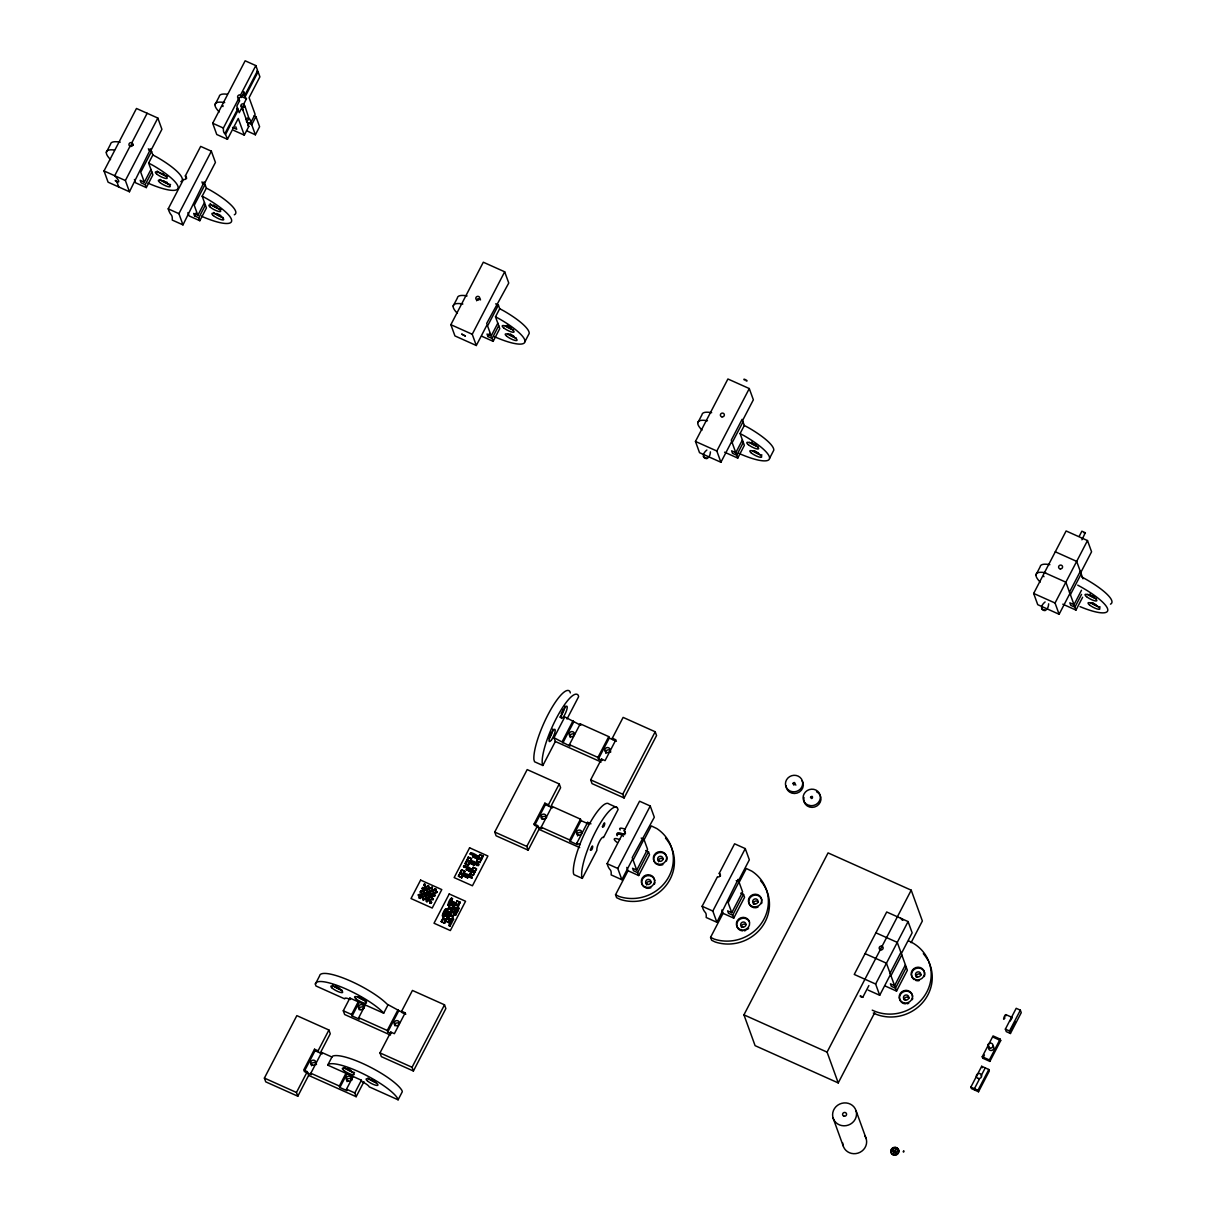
<?xml version="1.0" encoding="UTF-8"?>
<svg xmlns="http://www.w3.org/2000/svg" width="1216" height="1216" viewBox="0 0 1216 1216"><rect width="100%" height="100%" fill="white"/><g stroke="black" fill="none" stroke-linecap="round" stroke-linejoin="round"><path stroke-width="1.5" d="M463.57 866.841L463.934 865.838A4.013 0.927 27.5 0 1 466.701 866.218A4.013 0.927 27.5 0 1 470.683 868.665L470.273 869.47A4.013 0.927 27.5 0 0 466.29 867.023A4.013 0.927 27.5 0 0 463.509 866.658C465.926 868.802 468.616 865.822 466.442 869.698L471.458 871.766L472.492 869.531M466.868 867.327L463.995 866.035M473.1 855.334L470.182 854.118L470.546 853.115A4.013 0.927 27.5 0 1 473.313 853.48A4.013 0.927 27.5 0 1 477.295 855.942L476.961 856.839L473.054 855.365L473.617 854.529M473.48 854.605L470.592 853.313M506.966 325.326L511.237 327.91M710.433 451.881C709.642 463.752 697.589 457.444 706.876 450.011M706.952 458.569L703.395 456.699M756.322 444.387L754.847 444.402M860.274 996.573L862.737 997.363L868.878 985.568M1048.663 603.82C1047.858 615.767 1035.774 609.444 1045.106 601.95M1045.167 610.554L1041.61 608.699M1079.246 536.256L1081.875 531.194L1085.31 532.745L1081.921 539.798M1094.522 596.387L1093.062 596.402M457.52 905.981C452.352 904.795 458.219 902.287 457.915 905.586M472.796 872.115C470.82 870.595 474.605 873.574 474.316 871.766M450.148 916.134L452.337 916.256M444.6 912L446.014 909.051A4.013 0.958 -65.9 0 0 443.855 911.286A4.013 0.958 -65.9 0 0 442.411 915.861L443.308 916.454L445.497 911.59L446.333 911.97L445.299 914.189L443.901 913.581L444.494 912.836L443.703 913.93L444.433 912.03M444.205 912.745L443.946 914.037M445.497 910.586L445.178 911.742L445.725 910.541M449.418 903.108L450.102 902.014M449.92 901.983L449.555 903.214M450.558 900.828L451.303 899.703L450.756 900.904M245.936 119.609C247.654 115.733 251.59 119.609 250.602 122.983A2.006 1.9 -19.9 0 0 247.927 123.926A2.006 1.9 -19.9 0 0 248.809 126.449L244.294 135.128L233.609 130.34M452.018 902.895L455.21 904.294M451.896 909.598L451.09 909.142L451.926 908.945M473.678 863.39L474.833 863.983C474.833 861.506 475.395 866.567 478.39 865.503L478.785 864.576A4.013 0.927 27.5 0 0 475.395 862.129A4.013 0.927 27.5 0 0 471.838 861.141L471.352 862.038L474.772 863.694M474.954 856.277L478.238 857.797M478.526 857.873L480.366 857.842L481.642 859.332L483.041 856.003L479.834 854.559L478.891 857.022L474.134 854.894M903.762 1151.947L903.792 1150.777L903.138 1151.765M445.01 913.079L446.044 913.642M447.002 911.042L450.118 904.43L453.462 906.239L450.209 912.486L447.002 911.042L448.674 907.759M450.634 901.968C450.042 903.716 451.318 899.825 452.018 902.5M449.175 925.756C451.318 921.287 448.978 922.883 451.47 923.324L450.011 926.121L449.175 925.756A4.013 0.958 -65.9 0 1 450.467 921.15A4.013 0.958 -65.9 0 1 452.671 918.688L453.583 919.235L451.47 923.324M451.075 921.044L454.678 913.459L451.334 911.635L450.391 914.098M458.554 876.432L461.654 869.805L458.417 876.052L461.761 877.861L462.703 875.414L461.761 877.861M455.848 912.532L457.474 909.158L453.842 907.44L455.149 905.145L450.178 903.23L451.121 900.782L456.274 903.214L455.194 905.297M457.034 909.614L458.721 905.586M470.531 860.974L468.373 865.138L465.166 863.71L466.838 860.411M466.883 868.817L468.236 869.44M462.84 875.778L467.582 877.922L468.677 875.839L472.203 877.42L471.778 878.226L464.74 874.76L465.242 873.863A4.013 0.927 27.5 0 1 468.783 874.851A4.013 0.927 27.5 0 1 472.173 877.298L472.203 877.42M469.452 863.056L474.194 865.199L474.787 863.983M474.848 872.374L476.429 868.726L473.222 867.297L472.279 869.744L469.102 868.33M418.258 894.915L418.562 895.873M419.961 895.037L418.684 895.827M423.7 884.898L424.49 883.85L425.402 885.005M422.682 894.49L422.195 893.41M423.654 893.426L425.129 892.757M424.004 889.945L424.095 891.541M424.506 895.584L424.81 896.526M426.284 887.543L425.98 886.586M425.387 898.122L426.299 899.278L427.059 898.016M426.299 901.026L426.482 900.266M428.108 888.638L429.567 889.352M428.047 892.605L427.135 891.45M427.971 900.767L426.907 901.618M428.99 891.176L429.476 892.24M428.929 895.143L428.625 894.201M428.99 900.098L429.993 899.065L430.479 900.6M429.871 893.714L430.175 894.657M429.81 897.682L429.324 896.602M430.829 888.09L432.288 887.422M429.826 902.242L430.13 903.199M430.692 900.205L429.613 899.262M431.574 893.821L431.391 894.596M433.413 890.735C432.273 887.285 430.844 892.985 433.276 890.781M433.428 895.31L433.595 896.101M434.294 893.274L433.99 892.316M610.66 752.218L610.493 750.895A2.675 2.523 -19.9 0 0 608.122 749.831L605.659 750.682L605.811 753.418M450.057 923.461L450.422 922.275M455.666 912.593L456.015 911.316M453.705 907.075L456.912 908.504L456.912 909.933M450.817 909.735L448.932 908.914L449.297 908.124M467.081 861.566L468.266 857.082L465.166 863.71M316.479 1064.547L316.266 1063.514A2.675 2.523 -19.9 0 0 313.895 1062.45L311.448 1063.301L311.494 1065.763M244.294 135.128L238.26 118.469L227.453 139.293L216.752 134.505L212.694 123.257L245.146 60.8L255.831 65.588L257.64 70.589L245.024 94.878L243.474 94.574L246.438 98.815L243.732 104.014A2.006 1.915 -13 0 0 241.346 104.485L240.874 105.397A2.006 1.915 -13 0 0 241.938 107.479L248.809 126.449M248.9 118.271L244.766 105.61L241.589 106.43L242.577 109.258M550.939 732.777L550.362 734.57M562.962 709.642L562.37 711.436M1005.769 1015.998C1005.906 1011.134 1001.391 1023.325 1005.009 1017.868M893.441 1148.466L893.289 1149.743L893.866 1148.603M896.39 1148.254L895.751 1149.378L896.268 1148.269M896.785 1153.543L895.721 1152.814M895.614 1153.376L896.329 1152.54L896.815 1153.619M898.107 1151.157L897.849 1150.336M444.798 913.292L445.39 912.334L444.858 913.125M449.555 902.5L448.096 905.266L448.932 905.631L450.178 903.23M449.586 902.105L451.045 901.558M456.304 911.787L457.748 911.225L459.131 908.246A4.013 0.958 -65.9 0 0 456.912 910.708A4.013 0.958 -65.9 0 0 455.574 915.192L457.748 911.225M1010.177 1021.014L1012.32 1017.518L1005.784 1014.585M460.818 873.544L461.335 872.784L463.068 873.726M419.201 897.621L420.447 897.043M421.724 892.149L421.724 891.358M421.01 894.155L421.83 893.486M425.326 885.218L425.342 884.412M424.612 887.209L426.041 886.753M422.043 896.131C422.864 900.129 423.67 893.517 421.891 897.119M424.43 890.842L423.229 891.586L422.955 890.127M425.509 889.367L425.494 890.173M427.287 886.282C429.81 884.29 426.162 886.327 428.154 887.27M422.788 898.852L423.001 900.007M425.311 893.38L424.262 894.018M424.718 895.204L424.673 896.374M425.281 893.745L425.205 892.757M427.105 889.914L426.284 890.568M428.883 886.814L428.807 885.826M426.178 895.918L424.992 896.648M425.463 897.91L425.691 899.065M426.162 896.283L426.086 895.295M430.859 887.878L431.893 887.224M427.059 898.442L425.813 899.019M428.853 895.356L428.762 894.353M432.455 888.41L432.045 887.133M431.741 890.401L432.987 889.838M433.337 890.948L433.109 889.793M434.568 888.926L434.431 889.899M431.695 898.943L433.276 898.654M433.519 895.098L434.355 896.466M436.012 890.006L435.799 888.85M433.291 899.475L432.683 898.138M435.115 895.645L434.066 896.283M436.924 892.164L435.662 892.742M436.894 892.544L436.681 891.389M443.734 913.946L444.433 912.851M455.635 915.314L454.799 914.934L456.198 911.422M106.324 152.334L110.534 144.233A40.189 9.272 27.5 0 1 120.232 142.181M151.103 150.13L150.647 148.884L129.458 191.763L108.087 182.187L104.014 170.939L136.466 108.482L157.837 118.058L161.91 129.306L151.103 150.13L148.322 148.884M130.021 146.239L114.699 175.727C125.385 187.127 111.082 179.147 116.508 180.728M147.151 113.27L131.83 142.774L132.666 145.084A2.006 1.915 -13 0 1 133.106 145.358M129.458 191.763L125.385 180.53L157.837 118.058M148.778 150.13L151.544 151.377L140.737 172.201L144.354 182.187L150.951 169.465M134.414 179.482L135.614 182.81L146.3 187.598L152.912 174.876L148.641 163.066L152.851 154.979L151.544 151.377M146.3 187.598L145.251 184.68L151.863 171.958M215.004 104.652L219.214 96.566A40.189 9.272 27.5 0 1 227.346 94.255M204.607 183.251L204.166 182.005L182.978 224.884L172.292 220.096C172.505 213.226 170.62 216.798 168.218 208.848L183.54 179.36A2.006 1.9 -19.9 0 0 186.23 178.418A2.006 1.9 -19.9 0 0 185.349 175.894L200.67 146.391L211.356 151.179L215.43 162.427L204.607 183.251L201.841 182.005M182.978 224.884L178.904 213.651L211.356 151.179M227.453 139.293C225.051 131.343 223.166 134.93 223.379 128.045L238.701 98.557A2.006 1.9 -19.9 0 1 237.819 96.018A2.006 1.9 -19.9 0 1 240.51 95.091L255.831 65.588M238.701 98.557L239.537 100.867L236.831 106.081L237.804 108.756L225.188 133.046M239.537 100.867L238.473 99.362A1.976 1.733 -37.4 0 1 239.826 97.371L241.346 97.402L244.051 92.203L243.291 91.838M225.644 134.292L238.26 110.002L236.603 108.999M245.465 96.125L258.096 71.835L256.774 71.09M241.938 107.479L239.233 112.693L238.26 110.002M202.297 183.251L205.063 184.498L194.241 205.322L197.858 215.308L204.47 202.586M187.933 212.602L189.134 215.931L199.819 220.719L206.431 207.997L202.16 196.186L206.37 188.1L205.063 184.498M199.819 220.719L198.77 217.801L194.606 215.946L196.278 212.739M198.77 217.801L205.382 205.078M250.602 122.983L255.117 114.304L249.082 97.66L259.905 76.836L258.096 71.835M255.938 116.599L259.601 126.692L255.39 134.794L251.727 124.686L255.938 116.599A7.372 1.702 27.5 0 1 254.22 115.763M453.173 306.082L457.383 297.981A40.189 9.272 27.5 0 1 467.081 295.914M450.862 324.687L483.314 262.215L504.686 271.806L508.759 283.039L486.674 323.441L487.13 324.687L476.307 345.511L454.936 335.92L450.862 324.687L472.234 334.263L476.307 345.511M472.234 334.263L504.686 271.806M495.626 303.878L498.393 305.11L487.586 325.934L491.203 335.92L497.8 323.198M481.642 336.178L493.149 341.346L499.761 328.609L495.49 316.814L499.7 308.712L498.393 305.11M493.149 341.346L492.1 338.428L487.95 336.558L489.607 333.351M492.1 338.428L498.712 325.706M524.978 341.574L529.188 333.473A40.189 9.272 27.5 0 0 503.713 310.855L499.7 308.712M318.622 1052.281L318.09 1050.822L314.534 1049.226L303.711 1070.05L307.283 1071.646L308.636 1075.4L297.814 1096.209L265.742 1081.845L264.389 1078.09L296.841 1015.634L328.913 1030.013L330.266 1033.752L320.279 1052.98M348.764 998.838A7.372 1.702 27.5 0 0 344.736 998.883L315.917 985.963L315.37 984.063L319.565 975.962A40.189 9.272 27.5 0 1 347.32 979.655A40.189 9.272 27.5 0 1 387.144 1004.173L405.718 1014.311L405.186 1012.852L401.63 1011.256L412.437 990.447L444.509 1004.811L445.862 1008.566L413.41 1071.022L381.353 1056.643L379.985 1052.904L390.807 1032.08L394.364 1033.676L405.186 1012.852M314.534 1049.226L315.066 1050.685L304.243 1071.509L311.372 1074.701L310.84 1073.242L321.662 1052.418L331.938 1057.023L332.591 1056.187A40.189 9.272 27.5 0 1 368.144 1066.067A40.189 9.272 27.5 0 1 401.949 1090.478L402.314 1091.71L398.103 1099.811L369.284 1086.891A7.372 1.702 27.5 0 0 361.927 1081.678L361.395 1080.218L327.727 1065.125L331.938 1057.023M297.814 1096.209L296.461 1092.47L307.283 1071.646M318.09 1050.822L328.913 1030.013M390.473 1035.074L344.645 1014.524L343.292 1010.785L349.904 998.062L383.678 1013.202L387.889 1005.1M365.347 1004.978L358.735 1017.701L359.267 1019.16L352.138 1015.968L351.606 1014.509L358.218 1001.786M352.138 1015.968L359.632 1001.558M353.081 1076.494L346.484 1089.217L347.001 1090.676L339.872 1087.484L339.355 1086.025L345.967 1073.302M339.872 1087.484L347.366 1073.059M463.478 873.316L462.399 875.398L463.478 873.316L465.166 873.954M461.654 869.805L464.862 871.249L463.919 873.696L467.37 875.718M468.373 865.138L469.315 862.691M470.394 860.609L471.474 858.526L468.266 857.082M697.771 422.834L701.982 414.732A40.189 9.272 27.5 0 1 711.664 412.68M464.862 871.249L463.114 875.718L464.147 873.483M466.442 869.698L467.446 867.388M471.778 861.232C468.403 861.49 470.41 864.804 471.474 858.526M480.806 859.378L479.925 862.63L476.718 861.186L477.797 859.104L473.054 856.976L473.89 854.59M442.472 916.074L443.931 913.277M450.209 901.178L451.668 898.381L452.504 898.746L451.258 901.147L456 903.275L456.958 900.828L460.165 902.257L458.037 905.312M473.054 856.976L473.632 855.775M468.981 868.087L467.902 870.17L468.981 868.087L468.221 867.616L467.187 869.85L466.306 869.318M475.547 855.213C472.446 859.469 477.022 855.699 474.833 854.894L473.754 856.976M444.554 914.052L449.586 916.104L450.665 914.022L445.634 911.97L446.834 909.431A4.013 0.958 -65.9 0 0 444.691 911.666A4.013 0.958 -65.9 0 0 443.247 916.241L443.308 916.454M441.256 921.485L444.494 915.238L447.701 916.682L444.6 923.309L441.256 921.485L444.6 923.309M441.393 921.865L444.494 915.238M450.118 904.43L449.388 908.048M445.968 914.371L447.047 912.289C455.134 914.295 442.928 917.73 447.047 912.289M451.577 903.549L452.671 901.466L451.638 903.701L454.48 904.978L455.514 902.743L454.434 904.826M443.764 918.87L445.831 919.053M466.67 877.314L467.704 875.079L465.91 876.842M474.194 865.199L472.568 864.272L473.602 862.038L474.362 862.509M473.282 864.591L474.316 862.357M363.964 1081.647L356.151 1096.695L354.798 1092.941L361.395 1080.218M390.807 1032.08L391.339 1033.539L387.767 1031.943L387.25 1030.484L398.058 1009.66M467.582 877.922L468.114 876.265M470.698 871.294C473.282 865.99 470.486 874.851 467.856 870.018M474.058 864.819L474.726 863.542M478.39 856.49C475.198 861.019 480.259 856.505 477.371 856.034M450.422 923.354L445.238 920.831L446.758 919.144M456.046 912.532L450.862 910.009L451.881 907.79L457.125 910.45L458.295 907.866A4.013 0.958 -65.9 0 0 456.091 910.343A4.013 0.958 -65.9 0 0 454.754 914.812L454.799 914.934M468.175 876.417L468.586 875.611L469.68 876.797M387.767 1031.943L398.59 1011.119M444.463 922.929L445.238 920.831M446.622 918.764L447.701 916.682M450.209 912.486L450.862 910.009M453.325 905.859L452.382 908.322L457.125 910.45M474.194 872.1L473.313 875.353L470.106 873.909L471.458 871.766M476.718 861.186L477.797 859.104M470.106 873.909L471.063 871.462M471.413 871.614L473.222 867.297M479.834 854.559L478.07 859.043L478.754 856.642M448.81 915.648L449.89 913.566M468.905 876.934L469.832 876.402L468.586 876.158M475.517 864.211L475.198 862.874M731.728 441.438L720.906 462.262L699.519 452.671L695.461 441.438L727.913 378.982L749.284 388.558L753.358 399.806L742.535 420.614M451.44 921.044C453.386 918.946 444.448 918.095 449.586 916.104M448.218 918.262L449.175 915.8M449.525 915.967L451.334 911.635M453.842 907.44L454.784 904.993M455.149 905.145L456.274 903.214M548.963 806.238L548.446 804.779L544.874 803.183L534.067 824.007L537.624 825.603L538.977 829.342L528.17 850.166L496.098 835.787L494.73 832.048L527.182 769.591L559.254 783.955L560.622 787.71L550.635 806.922M474.635 871.234L474.985 872.054M449.829 920.208L448.795 922.427L449.829 920.208L447.032 919.068M454.374 911.468C457.094 906.3 453.826 914.873 451.577 910.328M473.313 875.353L476.429 868.726M479.925 862.63L483.041 856.003M450.543 920.527L449.51 922.746L452.762 918.87M455.088 911.787C458.25 907.258 453.507 912.258 456 912.122M451.425 919.691L454.541 913.079M456.912 908.504L460.165 902.257M553.979 737.732L564.802 716.923L580.777 725.298L580.245 723.839L569.422 744.663L569.954 746.122L553.979 737.732L555.347 741.486L601.16 762.022M570.319 692.938L569.909 691.554A40.189 9.5 -65.9 0 0 548.416 713.883A40.189 9.5 -65.9 0 0 533.915 759.635L534.554 761.763L542.868 765.487L555.347 741.486M566.99 719.066L578.634 696.662L578.223 695.278A40.189 9.5 -65.9 0 0 556.73 717.607A40.189 9.5 -65.9 0 0 542.23 763.359L542.868 765.487M562.294 741.471L573.116 720.647M562.826 742.915L573.648 722.106M720.906 462.262L716.832 451.014L749.284 388.558M732.169 442.685L742.991 421.876M544.874 803.183L545.406 804.642L534.584 825.466L534.067 824.007M740.088 433.565L744.298 425.463L742.094 419.368L731.272 440.192L737.747 458.098L744.359 445.375L740.088 433.565L744.101 435.708A40.189 9.272 27.5 0 1 769.485 458.736A40.189 9.272 27.5 0 1 738.75 453.325M413.41 1071.022L412.057 1067.268L444.509 1004.811M528.17 850.166L526.802 846.427L537.624 825.603M548.446 804.779L559.254 783.955M541.181 827.199L552.003 806.375L580.503 819.158L581.035 820.618L588.164 823.81L587.632 822.35L576.825 843.174L577.342 844.618L570.228 841.426L569.696 839.967L541.181 827.199L541.713 828.658L535.77 825.998M742.444 439.873L735.786 452.686L731.637 450.817L732.534 453.31L736.698 455.179L743.356 442.366M612.834 739.662L612.317 738.218L623.124 717.394L655.196 731.774L656.564 735.513L624.112 797.97L592.04 783.606L590.672 779.851L601.494 759.027L602.026 760.486L598.454 758.89L597.938 757.431L608.745 736.622L580.245 723.839M598.454 758.89L609.277 738.066L608.745 736.622M569.696 839.967L580.503 819.158M570.228 841.426L581.035 820.618M769.576 458.326L773.771 450.224A40.189 9.272 27.5 0 0 748.311 427.606L744.298 425.463M624.112 797.97L622.744 794.23L655.196 731.774M582.327 878.378L596.904 850.318A7.372 1.748 -65.9 0 1 599.382 841.67A7.372 1.748 -65.9 0 1 603.516 837.596L618.093 809.537L617.302 807.713L608.988 803.989A40.189 9.5 -65.9 0 0 586.872 828.719A40.189 9.5 -65.9 0 0 573.496 873.468L574.013 874.654L582.327 878.378L581.81 877.192A40.189 9.5 -65.9 0 1 595.186 832.443A40.189 9.5 -65.9 0 1 617.302 807.713M607.103 863.664L622.425 834.176A2.006 1.9 -19.9 0 0 625.1 833.234A2.006 1.9 -19.9 0 0 624.218 830.695L639.555 801.207L650.241 805.995L654.314 817.243L632.229 857.63L632.67 858.876L621.862 879.7L611.162 874.912C611.587 868.026 609.414 871.705 607.103 863.664L617.789 868.452L621.862 879.7M617.789 868.452L650.241 805.995M643.948 839.314L633.126 860.122L636.743 870.124L647.566 849.3L643.948 839.314L641.166 838.067M665.486 838.098A40.189 37.924 -19.9 0 1 666.809 884.503A40.189 37.924 -19.9 0 1 620.206 899.399L616.588 897.666L615.539 894.748L628.018 870.747L626.802 867.403M643.826 840.317L651.305 825.907L656.868 828.598A40.189 37.924 -19.9 0 1 668.526 877.268A40.189 37.924 -19.9 0 1 619.142 896.481L615.539 894.748M648.462 851.793L649.526 854.711L638.704 875.535L637.64 872.617L648.462 851.793L645.696 850.562M702.134 906.27L717.455 876.766A2.006 1.9 -19.9 0 0 720.146 875.839A2.006 1.9 -19.9 0 0 719.264 873.301L734.586 843.798L745.271 848.601L749.345 859.834L738.522 880.658L738.082 879.411L716.893 922.29L706.207 917.502C706.633 910.617 704.444 914.295 702.134 906.27L712.819 911.058L716.893 922.29M712.819 911.058L745.271 848.601M738.978 881.904L728.156 902.728L731.774 912.714L742.596 891.89L738.978 881.904L736.212 880.658M760.532 880.688A40.189 37.924 -19.9 0 1 761.839 927.109A40.189 37.924 -19.9 0 1 715.236 942.005L711.634 940.257L710.57 937.338L723.049 913.338L721.848 910.009M738.857 882.922L746.335 868.513L751.898 871.188A40.189 37.924 -19.9 0 1 763.572 919.874A40.189 37.924 -19.9 0 1 714.187 939.086L710.57 937.338M743.508 894.398L744.557 897.317L733.734 918.126L732.686 915.222L743.508 894.398L740.726 893.152M874.654 1012.806L838.234 1082.924L755.09 1045.654L743.934 1014.843L828.066 852.902L911.21 890.173L922.366 920.983L911.088 942.689M1035.986 574.818L1040.182 566.732A40.189 9.272 27.5 0 1 1049.879 564.665M1069.928 593.438L1059.121 614.262L1037.734 604.671L1033.661 593.438L1066.113 530.966L1087.499 540.558L1091.573 551.79L1080.75 572.614M1059.121 614.262L1055.047 603.014L1087.499 540.558M838.234 1082.924L827.078 1052.114L911.21 890.173M1069.487 592.192L1080.294 571.368M1070.384 594.685L1081.206 573.861M875.626 984.033L908.078 921.576L886.707 911.985L854.255 974.442L875.626 984.033L879.7 995.266L890.522 974.457M1081.495 590.262L1074.002 604.671L1069.837 602.817L1070.749 605.31L1074.898 607.179L1081.556 594.366M1062.799 604.185L1075.962 610.082L1082.62 597.284M890.066 973.195L900.874 952.386M901.33 953.633L912.152 932.809L908.078 921.576M890.963 975.703L901.786 954.879M905.403 964.866L894.581 985.69L890.431 983.835L891.328 986.328L895.493 988.182L906.3 967.374M885.035 985.948L896.542 991.101L907.364 970.277L897.256 942.385L875.885 932.809M893.593 1153.406L895.994 1148.786M982.239 1056.75L993.062 1035.926L1000.175 1039.118L1000.707 1040.577L989.885 1061.401L982.771 1058.209L982.239 1056.75L989.368 1059.942L989.885 1061.401M982.771 1058.209L984.428 1055.002M970.854 1087.119L981.677 1066.295L988.806 1069.487L989.322 1070.946L978.515 1091.77L971.386 1088.563L970.854 1087.119L977.983 1090.311L978.515 1091.77M979.412 1079.094L974.411 1088.715L974.943 1090.174M981.069 1075.902L985.234 1067.891M989.368 1059.942L1000.175 1039.118M1005.374 1029.131L1016.196 1008.307L1020.346 1010.177L1021.258 1012.67L1010.435 1033.494L1006.27 1031.624L1005.374 1029.131L1009.523 1030.986L1010.435 1033.494M977.983 1090.311L988.806 1069.487M1009.523 1030.986L1020.346 1010.177M1009.979 1032.247L1015.39 1021.835M562.081 712.059L561.138 713.458M550.058 735.194L549.115 736.592M457.11 909.948L457.414 909.112M892.407 1150.822L891.647 1151.826L892.742 1151.066M898.001 1150.534L896.876 1151.218L898.107 1150.746M793.592 784.806L794.869 784.092L795.887 785.065M478.557 858.101L480.305 859.636M466.99 868.558L468.16 868.938M418.395 894.885L419.763 894.642M422.894 890.477L424.065 890.112M419.778 895.797L419.52 894.353M426.147 887.589L425.174 888.014M422.545 894.52L421.359 894.885M420.66 898.335L420.189 896.815M424.642 895.538L426.01 895.295M429.628 889.519L429.37 888.075M427.91 892.65L426.938 893.091M429.126 891.13L430.631 891.054M430.51 892.058L430.662 891.085M428.792 895.189L427.606 895.554M430.008 893.669L430.981 893.228M435.237 888.805C432.455 890.082 437.806 891.191 435.404 888.653M434.158 893.304L432.79 893.562M435.45 891.45L435.936 892.985M432.273 897.119L431.802 895.599M433.58 895.265L434.872 894.854L434.522 896.253M430.54 900.25L429.582 900.691M433.154 899.658L433.306 898.685M467.066 876.508L468.175 876.706M471.352 862.038L471.428 861.946A4.013 0.927 27.5 0 1 474.985 862.934A4.013 0.927 27.5 0 1 478.359 865.382L478.39 865.503M464.74 874.76L464.816 874.669A4.013 0.927 27.5 0 1 468.373 875.657A4.013 0.927 27.5 0 1 471.747 878.104L471.778 878.226M327.727 1065.125L328.381 1064.289A40.189 9.272 27.5 0 1 363.934 1074.169A40.189 9.272 27.5 0 1 397.738 1098.58L398.103 1099.811M471.671 854.149L472.826 854.316A4.013 0.927 27.5 0 1 476.885 856.748L476.961 856.839M472.826 854.772L471.793 853.921M465.196 866.613L466.245 867.464M467.446 867.996L468.722 868.33M472.963 862.098L473.997 862.919M475.319 863.254L478.815 864.698M466.306 875.049L466.898 875.322M467.066 861.521L468.966 862.387M425.129 885.233L424.095 885.415M421.526 892.164L420.067 891.875L421.374 891.039M418.532 894.702L419.368 894.444M425.706 889.367L426.922 889.291L426.71 890.431M428.701 886.829L427.211 886.327M429.263 890.963C431.574 889.595 430.312 893.958 429.005 891.602M420.493 898.472L420.569 896.998M425.965 896.298L425.144 896.557M422.97 898.837L424.278 898.761L423.563 900.038M425.661 897.894L427.029 898.001M435.814 890.021L434.462 889.93M435.632 891.313L435.541 892.787M426.542 900.433L427.758 900.357M429.795 897.256C428.078 894.702 427.576 899.642 429.537 897.894M433.717 895.082L434.933 895.022M430.859 896.861L432.212 896.952M432.03 898.259L432.121 899.855M433.094 899.49L431.634 899.202M891.906 1150.838L891.556 1151.689M893.532 1152.874L893.851 1153.984M893.365 1152.92L893.015 1153.771M751.731 441.986L752.035 442.822M466.442 868.087L470.349 869.562M1085.432 533.064L1083.882 532.76M1089.946 593.986L1090.235 594.806M902.88 919.934L900.554 918.11M451.881 902.47L450.619 902.363M420.721 890.994L420.371 892.407M429.461 889.671L428.123 889.063L429.218 888.166M424.962 895.219L425.828 895.174M433.154 892.149L432.85 893.73M420.432 898.305L419.246 898.077M435.693 891.48L436.559 891.434M425.843 897.758L427.12 898.183M428.731 896.724L428.138 897.773M426.725 900.296L427.576 900.25M431.118 903.108C428.944 903.807 432.926 903.002 431.087 901.679M424.551 884.017L424.156 885.582M423.822 891.465L422.849 891.13M427.196 891.617L426.998 893.258L427.971 892.012M435.89 891.389L436.878 891.708M428.062 894.155L427.226 895.022L428.108 895.797M431.634 895.751L430.829 896.83M420.219 898.411L419.155 897.879M430.707 901.755L429.993 903.032M475.213 863.406L476.383 864.029M465.09 866.841L466.336 867.266M468.616 868.482L467.567 867.753M467.841 860.077L469.68 861.004M472.781 870.291L474.407 870.975M460.499 874.198L462.354 875.125M449.692 907.425L451.455 908.246M443.338 919.63L445.102 920.451M472.568 854.346L471.762 854.118L472.598 854.301M336.087 985.614L336.072 986.45M466.929 876.082L468.038 877.055M422.682 887.315L423.518 888.683L422.104 888.759M431.422 888.683L432.47 887.604M426.466 888.942L425.494 889.747L426.117 890.72M422.499 888.957L423.305 887.528M426.345 890.735L425.524 890.203M432.592 891.404L431.68 890.659M420.888 890.796L421.83 891.738M424.445 892.392L425.387 893.334M422.043 893.502L420.949 893.988L421.861 895.143M431.862 895.766L430.753 896.238L431.239 897.317M423.624 900.205L422.925 898.67L424.338 898.928M429.871 900.874L428.929 899.931M450.954 914.63L452.61 915.405M236.618 108.376L237.804 108.756M167.398 182.491L165.194 181.686M220.917 215.612L216.813 213.469M902.652 919.934L901.451 919.554M467.066 875.277L466.336 874.912M458.554 901.816L460.302 902.637M339.872 988.304L336.513 986.799M375.121 1081.115L371.321 1079.261M244.766 106.871L242.197 108.102L242.972 110.337M249.295 119.366L246.711 120.582L247.486 122.831M474.666 856.702L478.101 858.162M132.666 145.084L131.146 145.054A1.976 1.733 -37.4 0 0 129.838 146.558M746.122 380.942C749.786 381.642 741.821 377.431 744.344 380.015M513.806 336.148L509.975 333.838M758.404 452.899L756.033 451.835M451.744 905.434L453.462 906.239M363.174 998.868L359.358 996.542M350.922 1070.369L347.259 1068.302M425.858 886.631L424.703 887.832M433.033 893.851L434.127 892.483M430.297 894.611L431.604 894.216L431.133 893.137M428.503 894.246L427.409 894.262L427.485 895.599M430.874 901.603L431.589 902.53M163.4 173.903L162.169 173.356M216.919 207.024L215.08 206.142M1096.072 604.732L1094.233 603.835M860.29 995.615L862.752 997.226M232.545 127.422L236.71 129.291L235.798 126.783M212.694 123.257L223.379 128.045M1055.306 551.79L1076.677 561.382L1082.985 578.801M1044.483 572.614L1065.87 582.19L1075.962 610.082M491.203 335.92L487.038 334.066L487.95 336.558M144.354 182.187L140.19 180.318L141.102 182.826L145.251 184.68M104.014 170.939L125.385 180.53M197.858 215.308L193.709 213.438L194.606 215.946M724.599 452.2L737.747 458.098M695.461 441.438L716.832 451.014M1033.661 593.438L1055.047 603.014M168.218 208.848L178.904 213.651M612.317 738.218L615.874 739.814L605.066 760.623L601.494 759.027M609.277 738.066L616.406 741.274M569.422 744.663L597.938 757.431M590.672 779.851L622.744 794.23M587.632 822.35L590.961 823.84M545.406 804.642L552.535 807.834L552.003 806.375M865.062 953.633L886.449 963.209L896.542 991.101M576.825 843.174L580.138 844.664M636.743 870.124L632.578 868.254L633.49 870.747L637.64 872.617M731.774 912.714L727.624 910.86L728.521 913.353L732.686 915.222M538.977 829.342L579.698 847.598M628.018 870.747L638.704 875.535M723.049 913.338L733.734 918.126M993.578 1037.385L1000.707 1040.577M868.178 990.113L879.7 995.266M494.73 832.048L526.802 846.427M479.97 854.939L481.734 855.714M481.749 855.745L483.178 856.383M475.593 855.35L474.833 854.894M472.918 856.596L478.07 859.043M476.581 860.806L479.788 862.25M468.403 857.462L469.832 858.101M471.61 858.891L469.984 858.116M475.289 863.117L470.09 860.594L469.726 862.995M473.617 863.862L474.65 864.318M469.665 862.843L472.568 864.272M465.029 863.33L468.236 864.774M473.358 867.662L476.566 869.106M470.759 868.756L472.553 869.683M469.969 873.529L473.176 874.973M461.791 870.185L464.998 871.629M461.578 874.775L467.461 877.542M458.417 876.052L461.624 877.496M743.934 1014.843L827.078 1052.114M458.508 901.831L456.958 900.828M457.611 904.43L458.371 904.765M450.042 902.865L450.923 903.382L452.002 901.299M458.371 908.048L459.207 908.428M450.254 904.795L451.683 905.449M456.258 912.122L457.094 912.502M446.044 909.188L446.88 909.568M451.47 912.015L453.234 912.79M453.249 912.806L454.678 913.459M446.865 910.678L450.072 912.106M444.63 915.618L446.409 916.393M446.409 916.423L447.838 917.062M448.081 917.882L451.288 919.326M451.516 921.272L446.272 918.597M444.038 918.338L444.798 918.688M448.75 922.275L445.953 921.15M449.464 922.61L450.3 922.974M343.292 1010.785L351.606 1014.509M358.735 1017.701L387.25 1030.484M379.985 1052.904L412.057 1067.268M315.066 1050.685L322.194 1053.877L321.662 1052.418M310.84 1073.242L339.355 1086.025M346.484 1089.217L354.798 1092.941M308.636 1075.4L356.151 1096.695M264.389 1078.09L296.461 1092.47M255.39 134.794L249.721 132.21A40.189 9.272 27.5 0 1 246.605 130.629M147.942 183.038L150.389 184.148A40.189 9.272 27.5 0 0 178.129 187.826A40.189 9.272 27.5 0 0 152.654 165.209L148.641 163.066M201.446 216.159L203.893 217.269A40.189 9.272 27.5 0 0 231.648 220.947A40.189 9.272 27.5 0 0 206.173 198.33L202.16 196.186M246.438 98.815L244.72 98.01A10.716 2.478 27.5 0 1 242.258 96.687M1092.454 596.144L1090.676 595.156M754.239 444.159L752.476 443.156M495.49 316.814L499.502 318.942A40.189 9.272 27.5 0 1 524.886 341.985A40.189 9.272 27.5 0 1 494.152 336.558M152.851 154.979L156.864 157.107A40.189 9.272 27.5 0 1 180.804 181.67M206.37 188.1L210.383 190.228A40.189 9.272 27.5 0 1 234.323 214.791M473.343 862.387L472.994 862.25M164.586 181.351L163.598 180.652M247.091 121.752L246.301 121.038M425.038 888.121L424.521 887.254M422.347 889.048L421.846 888.197M424.11 894.125L423.594 893.258M426.512 901.436L427.789 901.527L427.698 900.205M426.755 901.725L426.238 900.858M1093.701 603.486L1092.789 602.574M755.486 451.486L754.574 450.589M214.548 205.793L213.636 204.881M472.918 854.392L472.826 854.316A4.013 0.927 27.5 0 0 470.121 853.936L470.182 854.118M423.259 896.07L423.35 897.408L421.922 897.134M383.678 1013.202L382.934 1012.274A40.189 9.272 27.5 0 0 343.11 987.742A40.189 9.272 27.5 0 0 315.37 984.063M352.123 1079.914L351.91 1079.489A2.675 2.523 -19.9 0 0 349.524 1078.425L347.381 1078.866L347.077 1081.647M453.583 919.235L453.507 919.053A4.013 0.958 -65.9 0 0 451.303 921.53A4.013 0.958 -65.9 0 0 449.966 925.999L450.011 926.121M570.182 737.443L570.03 734.707L572.478 733.856A2.675 2.523 -19.9 0 1 574.408 734.434M577.57 835.954L577.418 833.218L579.88 832.367A2.675 2.523 -19.9 0 1 581.795 832.945M981.677 1066.295L982.194 1067.754M856.064 1110.74A12.054 11.385 -19.9 0 1 841.715 1125.575A12.054 11.385 -19.9 0 1 835.909 1106.742A12.054 11.385 -19.9 0 1 856.064 1110.74L866.172 1138.632M833.066 1117.96L843.159 1145.852M719.264 873.301L720.1 875.611A2.006 1.915 -13 0 1 720.526 875.885M624.218 830.695L625.07 833.021A2.006 1.915 -13 0 1 625.495 833.294M622.425 834.176L623.261 836.486M244.051 92.203L245.024 94.878M240.51 95.091L241.346 97.402M243.732 104.014L244.386 105.792M185.349 175.894L186.185 178.205A2.006 1.915 -13 0 1 186.61 178.478M116.964 181.974L118.773 186.975M401.63 1011.256L402.146 1012.715M349.904 998.062L350.436 999.522M452.504 898.746L452.458 898.609A4.013 0.958 -65.9 0 0 450.315 900.843A4.013 0.958 -65.9 0 0 448.856 905.418L448.932 905.631M451.622 898.244L451.668 898.381A4.013 0.958 -65.9 0 0 449.479 900.478A4.013 0.958 -65.9 0 0 448.035 905.054L448.096 905.266M394.896 1025.802L395.276 1023.325L397.419 1022.884A2.675 2.523 -19.9 0 1 399.35 1023.462M359.252 1009.842L359.632 1007.35L361.79 1006.909A2.675 2.523 -19.9 0 1 364.162 1007.973M541.591 818.824L542.199 816.726L544.236 816.407A2.675 2.523 -19.9 0 1 546.622 817.471M342 990.189A6.703 1.55 27.5 0 1 332.652 985.173M366.776 1000.981A6.703 1.55 27.5 0 1 357.306 996.618M354.51 1072.497A6.703 1.55 27.5 0 1 344.158 1067.329M375.972 1082.635A6.703 1.55 27.5 0 1 367.901 1077.984M110.55 159.615A40.189 9.272 27.5 0 1 114.471 150.039M167.534 176.214A6.703 1.55 27.5 0 1 157.183 171.046M170.544 184.528A6.703 1.55 27.5 0 1 160.193 179.375M221.054 209.334A6.703 1.55 27.5 0 1 211.584 204.972M210.687 204.166A6.703 1.55 27.5 0 1 210.17 203.482M223.06 217.512A6.703 1.55 27.5 0 1 213.712 212.496M219.23 111.933A40.189 9.272 27.5 0 1 224.702 102.6M222.969 106.552A6.703 1.55 27.5 0 1 223.121 105.731M251.727 124.686A7.372 1.702 27.5 0 1 246.878 121.95M457.398 313.363A40.189 9.272 27.5 0 1 462.87 304.015M513.38 329.81A6.703 1.55 27.5 0 1 504.914 325.584M516.39 338.124A6.703 1.55 27.5 0 1 507.923 333.914M480.518 299.911A2.006 1.915 -13 0 0 479.028 298.665L477.994 298.786A1.976 1.733 -37.4 0 0 476.642 300.778M552.839 729.022A6.703 1.581 -65.9 0 1 549.176 738.69M564.862 705.888A6.703 1.581 -65.9 0 1 563.16 711.998A6.703 1.581 -65.9 0 1 559.74 717.166M658.525 861.779A2.675 2.523 -19.9 0 1 663.282 859.423M656.321 864.059A6.703 6.323 -19.9 0 1 654.649 855.669A6.703 6.323 -19.9 0 1 663.298 853.024A6.703 6.323 -19.9 0 1 666.49 860.958M662.933 864.576A6.703 6.323 -19.9 0 1 657.841 864.819M646.517 884.914A2.675 2.523 -19.9 0 1 651.274 882.558M654.892 882.466A6.703 6.323 -19.9 0 1 654.466 884.093M650.91 887.71A6.703 6.323 -19.9 0 1 645.818 887.954M644.298 887.194A6.703 6.323 -19.9 0 1 644.89 876.599A6.703 6.323 -19.9 0 1 654.877 880.81M753.57 904.385A2.675 2.523 -19.9 0 1 758.328 902.029M761.946 901.938A6.703 6.323 -19.9 0 1 761.52 903.564M757.963 907.166A6.703 6.323 -19.9 0 1 749.026 903.625A6.703 6.323 -19.9 0 1 753.814 895.28A6.703 6.323 -19.9 0 1 761.93 900.266M741.547 927.519A2.675 2.523 -19.9 0 1 745.849 924.677M748.661 928.173A6.703 6.323 -19.9 0 1 747.445 929.404M745.94 930.301A6.703 6.323 -19.9 0 1 744.268 930.818M742.535 930.894A6.703 6.323 -19.9 0 1 737.99 920.922A6.703 6.323 -19.9 0 1 749.436 921.819M802.074 780.687A8.694 8.208 -19.9 0 1 797.103 793.075A8.694 8.208 -19.9 0 1 786.053 785.718M816.514 791.707A8.694 8.208 -19.9 0 1 820.253 802.15A8.694 8.208 -19.9 0 1 809.567 807.029A8.694 8.208 -19.9 0 1 803.958 797.438M701.997 430.114A40.189 9.272 27.5 0 1 707.469 420.766M757.963 446.561A6.703 1.55 27.5 0 1 749.512 442.335M761.991 455.027A6.703 1.55 27.5 0 1 752.522 450.665M1081.936 577.068A40.189 9.272 27.5 0 1 1110.466 604.154M1077.741 585.17A40.189 9.272 27.5 0 1 1107.776 609.642A40.189 9.272 27.5 0 1 1080.036 606.632M1040.197 582.099A40.189 9.272 27.5 0 1 1045.669 572.766M1096.178 598.546A6.703 1.55 27.5 0 1 1087.727 594.335M1100.206 607.027A6.703 1.55 27.5 0 1 1090.737 602.665M1043.951 576.718A6.703 1.55 27.5 0 1 1043.814 576.202M617.804 834.586A9.378 2.158 27.5 0 1 624.781 834.693M620.206 829.95A9.378 2.158 27.5 0 1 625.054 829.175M617.348 842.612A9.378 2.158 27.5 0 1 619.658 839.587M617.211 835.742A9.378 2.158 27.5 0 1 622.06 834.966M992.986 1045.973A2.675 2.523 -19.9 0 1 993.198 1049.56A2.675 2.523 -19.9 0 1 989.429 1049.894A2.675 2.523 -19.9 0 1 989.231 1046.307M864.91 1135.942A12.054 11.385 -19.9 0 1 858.025 1153.118A12.054 11.385 -19.9 0 1 842.688 1142.918M928.781 961.962A40.189 37.924 -19.9 0 1 919.448 1005.86A40.189 37.924 -19.9 0 1 873.301 1013.05M923.324 953.663A40.189 37.924 -19.9 0 1 928.051 960.503M908.732 940.956A40.189 37.924 -19.9 0 1 926.79 992.089A40.189 37.924 -19.9 0 1 872.237 1010.146M916.362 977.36A2.675 2.523 -19.9 0 1 921.135 975.004M914.158 979.625A6.703 6.323 -19.9 0 1 912.486 971.234A6.703 6.323 -19.9 0 1 921.15 968.605A6.703 6.323 -19.9 0 1 924.327 976.524M919.098 980.658A6.703 6.323 -19.9 0 1 915.678 980.385M904.218 999.841A2.675 2.523 -19.9 0 1 909.112 998.138M912.73 998.032A6.703 6.323 -19.9 0 1 912.304 999.658M908.747 1003.276A6.703 6.323 -19.9 0 1 907.075 1003.793M905.342 1003.869A6.703 6.323 -19.9 0 1 899.475 997.561A6.703 6.323 -19.9 0 1 905.753 991.177A6.703 6.323 -19.9 0 1 912.714 996.375M461.806 334.157L465.363 336.026L461.806 334.157M792.908 783.438C794.914 787.573 796.039 779.866 792.908 783.438M810.555 797.301C812.562 801.45 813.702 793.729 810.555 797.301M894.079 1150.974L895.508 1151.218L894.079 1150.974M451.425 920.694L451.622 919.874L451.425 920.694M590.398 849.908C592.83 852.112 594.046 840.058 590.398 849.908M602.422 826.774C604.854 828.978 606.07 816.924 602.422 826.774M420.614 880.095L411.023 898.548L432.212 908.048L441.788 889.595L420.614 880.095M469.604 847.81L454.146 877.587L472.431 885.78L487.905 856.018L469.604 847.81M449.236 893.958L434.021 923.233L450.346 930.559L465.561 901.269L449.236 893.958M474.194 854.954L475.213 855.851L474.255 854.939M332.348 988.289A6.703 1.55 27.5 0 0 342.471 992.56A6.703 1.55 27.5 0 0 335.494 986.966A6.703 1.55 27.5 0 0 332.348 988.289M356.106 998.944A6.703 1.55 27.5 0 0 366.229 1003.215A6.703 1.55 27.5 0 0 359.252 997.606A6.703 1.55 27.5 0 0 356.106 998.944M396.203 1025.635A2.675 2.523 -19.9 0 0 399.274 1022.246A2.675 2.523 -19.9 0 0 394.759 1021.501A2.675 2.523 -19.9 0 0 396.203 1025.635M360.559 1009.66A2.675 2.523 -19.9 0 0 363.645 1006.27A2.675 2.523 -19.9 0 0 359.13 1005.526A2.675 2.523 -19.9 0 0 360.559 1009.66M343.839 1070.445A6.703 1.55 27.5 0 0 353.978 1074.731A6.703 1.55 27.5 0 0 347.001 1069.122A6.703 1.55 27.5 0 0 343.839 1070.445M367.597 1081.1A6.703 1.55 27.5 0 0 377.735 1085.371A6.703 1.55 27.5 0 0 370.743 1079.778A6.703 1.55 27.5 0 0 367.597 1081.1M312.664 1065.201A2.675 2.523 -19.9 0 0 315.75 1061.811A2.675 2.523 -19.9 0 0 311.235 1061.066A2.675 2.523 -19.9 0 0 312.664 1065.201M348.308 1081.176A2.675 2.523 -19.9 0 0 351.378 1077.786A2.675 2.523 -19.9 0 0 346.864 1077.042A2.675 2.523 -19.9 0 0 348.308 1081.176M130.522 146.391A2.006 1.9 -19.9 0 0 132.833 143.838A2.006 1.9 -19.9 0 0 129.443 143.29A2.006 1.9 -19.9 0 0 130.522 146.391M156.864 174.162A6.703 1.55 27.5 0 0 167.002 178.433A6.703 1.55 27.5 0 0 160.026 172.839A6.703 1.55 27.5 0 0 156.864 174.162M159.874 182.491A6.703 1.55 27.5 0 0 170.012 186.762A6.703 1.55 27.5 0 0 163.035 181.154A6.703 1.55 27.5 0 0 159.874 182.491M210.383 207.282A6.703 1.55 27.5 0 0 220.506 211.554A6.703 1.55 27.5 0 0 213.53 205.96A6.703 1.55 27.5 0 0 210.383 207.282M213.393 215.612A6.703 1.55 27.5 0 0 223.531 219.883A6.703 1.55 27.5 0 0 216.554 214.29A6.703 1.55 27.5 0 0 213.393 215.612M503.713 327.894A6.703 1.55 27.5 0 0 513.851 332.181A6.703 1.55 27.5 0 0 506.874 326.572A6.703 1.55 27.5 0 0 503.713 327.894M506.722 336.224A6.703 1.55 27.5 0 0 516.861 340.495A6.703 1.55 27.5 0 0 509.884 334.902A6.703 1.55 27.5 0 0 506.722 336.224M477.371 300.124A2.006 1.9 -19.9 0 0 479.666 297.586A2.006 1.9 -19.9 0 0 476.292 297.023A2.006 1.9 -19.9 0 0 477.371 300.124M551.547 739.754A6.703 1.581 -65.9 0 0 555.058 729.478A6.703 1.581 -65.9 0 0 549.784 737.048A6.703 1.581 -65.9 0 0 551.547 739.754M563.57 716.619A6.703 1.581 -65.9 0 0 567.082 706.344A6.703 1.581 -65.9 0 0 561.807 713.914A6.703 1.581 -65.9 0 0 563.57 716.619M571.246 736.622A2.675 2.523 -19.9 0 0 574.332 733.233A2.675 2.523 -19.9 0 0 569.818 732.488A2.675 2.523 -19.9 0 0 571.246 736.622M606.89 752.598A2.675 2.523 -19.9 0 0 609.961 749.193A2.675 2.523 -19.9 0 0 605.446 748.448A2.675 2.523 -19.9 0 0 606.89 752.598M578.649 835.134A2.675 2.523 -19.9 0 0 581.719 831.729A2.675 2.523 -19.9 0 0 577.205 830.984A2.675 2.523 -19.9 0 0 578.649 835.134M543.02 819.158A2.675 2.523 -19.9 0 0 546.09 815.769A2.675 2.523 -19.9 0 0 541.576 815.024A2.675 2.523 -19.9 0 0 543.02 819.158M659.756 861.323A2.675 2.523 -19.9 0 0 662.842 857.934A2.675 2.523 -19.9 0 0 658.327 857.189A2.675 2.523 -19.9 0 0 659.756 861.323M657.537 863.983A6.703 6.323 -19.9 0 0 666.596 856.839A6.703 6.323 -19.9 0 0 655.88 853.13A6.703 6.323 -19.9 0 0 657.537 863.983M647.733 884.458A2.675 2.523 -19.9 0 0 650.818 881.068A2.675 2.523 -19.9 0 0 646.304 880.323A2.675 2.523 -19.9 0 0 647.733 884.458M645.514 887.118A6.703 6.323 -19.9 0 0 654.573 879.974A6.703 6.323 -19.9 0 0 643.872 876.265A6.703 6.323 -19.9 0 0 645.514 887.118M754.802 903.929A2.675 2.523 -19.9 0 0 757.872 900.539A2.675 2.523 -19.9 0 0 753.358 899.794A2.675 2.523 -19.9 0 0 754.802 903.929M752.567 906.574A6.703 6.323 -19.9 0 0 761.626 899.445A6.703 6.323 -19.9 0 0 750.926 895.736A6.703 6.323 -19.9 0 0 752.567 906.574M742.778 927.063A2.675 2.523 -19.9 0 0 745.849 923.674A2.675 2.523 -19.9 0 0 741.334 922.929A2.675 2.523 -19.9 0 0 742.778 927.063M740.559 929.708A6.703 6.323 -19.9 0 0 749.603 922.579A6.703 6.323 -19.9 0 0 738.902 918.87A6.703 6.323 -19.9 0 0 740.559 929.708M792.026 791.662A8.694 8.208 -19.9 0 0 802.393 780.961A8.694 8.208 -19.9 0 0 787.846 778.073A8.694 8.208 -19.9 0 0 792.026 791.662M809.689 805.539A8.694 8.208 -19.9 0 0 820.04 794.838A8.694 8.208 -19.9 0 0 805.509 791.935A8.694 8.208 -19.9 0 0 809.689 805.539M721.97 416.875A2.006 1.9 -19.9 0 0 724.265 414.337A2.006 1.9 -19.9 0 0 720.89 413.774A2.006 1.9 -19.9 0 0 721.97 416.875M748.311 444.661A6.703 1.55 27.5 0 0 758.434 448.932A6.703 1.55 27.5 0 0 751.458 443.323A6.703 1.55 27.5 0 0 748.311 444.661M751.321 452.975A6.703 1.55 27.5 0 0 761.459 457.262A6.703 1.55 27.5 0 0 754.482 451.653A6.703 1.55 27.5 0 0 751.321 452.975M1086.526 596.646A6.703 1.55 27.5 0 0 1096.65 600.917A6.703 1.55 27.5 0 0 1089.673 595.323A6.703 1.55 27.5 0 0 1086.526 596.646M1089.536 604.975A6.703 1.55 27.5 0 0 1099.659 609.246A6.703 1.55 27.5 0 0 1092.682 603.653A6.703 1.55 27.5 0 0 1089.536 604.975M1060.17 568.875A2.006 1.9 -19.9 0 0 1062.48 566.337A2.006 1.9 -19.9 0 0 1059.09 565.774A2.006 1.9 -19.9 0 0 1060.17 568.875M989.839 1048.162A2.675 2.523 -19.9 0 0 992.91 1044.757A2.675 2.523 -19.9 0 0 988.395 1044.012A2.675 2.523 -19.9 0 0 989.839 1048.162M978.454 1078.516A2.675 2.523 -19.9 0 0 981.525 1075.126A2.675 2.523 -19.9 0 0 977.01 1074.382A2.675 2.523 -19.9 0 0 978.454 1078.516M893.471 1155.002A4.013 3.8 -19.9 0 0 898.837 1150.655A4.013 3.8 -19.9 0 0 892.377 1148.512A4.013 3.8 -19.9 0 0 893.471 1155.002M893.365 1154.714A4.013 3.8 -19.9 0 0 898.73 1150.351A4.013 3.8 -19.9 0 0 892.27 1148.223A4.013 3.8 -19.9 0 0 893.365 1154.714M844.162 1116.227A2.006 1.9 -19.9 0 0 846.473 1113.689A2.006 1.9 -19.9 0 0 843.083 1113.126A2.006 1.9 -19.9 0 0 844.162 1116.227M880.749 949.894A2.006 1.9 -19.9 0 0 883.059 947.34A2.006 1.9 -19.9 0 0 879.67 946.793A2.006 1.9 -19.9 0 0 880.749 949.894M917.594 976.904A2.675 2.523 -19.9 0 0 920.679 973.499A2.675 2.523 -19.9 0 0 916.165 972.77A2.675 2.523 -19.9 0 0 917.594 976.904M915.374 979.549A6.703 6.323 -19.9 0 0 924.434 972.42A6.703 6.323 -19.9 0 0 913.733 968.711A6.703 6.323 -19.9 0 0 915.374 979.549M905.586 1000.038A2.675 2.523 -19.9 0 0 908.656 996.634A2.675 2.523 -19.9 0 0 904.142 995.889A2.675 2.523 -19.9 0 0 905.586 1000.038M903.351 1002.683A6.703 6.323 -19.9 0 0 912.41 995.539A6.703 6.323 -19.9 0 0 901.71 991.846A6.703 6.323 -19.9 0 0 903.351 1002.683"/></g></svg>
